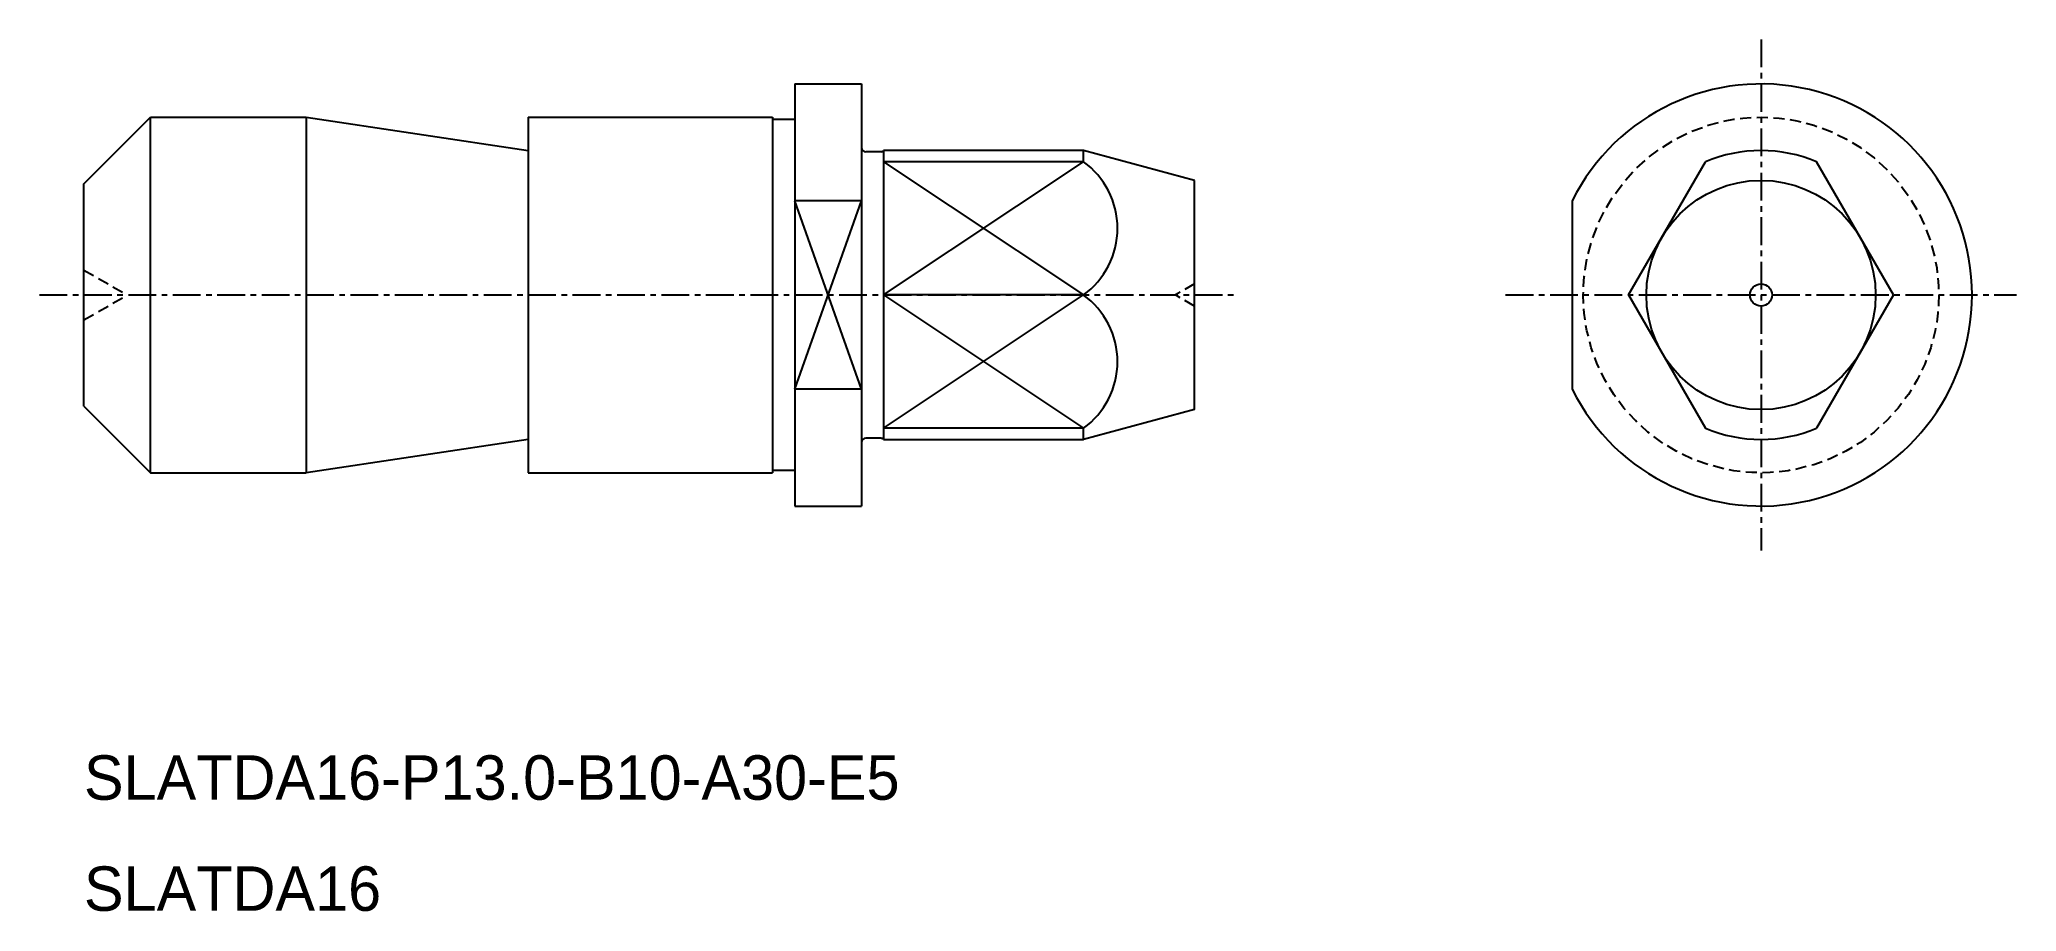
# Model space of a CAD drawing. Extents: x -1677.7 to -1588.7, y -838.3 to -799.1.
import ezdxf

# ---------------------------------------------------------------- set-up
doc = ezdxf.new("R2010")
doc.units = 0
doc.linetypes.add('CENTER', pattern=[2, 1.25, -0.25, 0.25, -0.25])
doc.linetypes.add('DASHED', pattern=[0.75, 0.5, -0.25])
doc.layers.get('0').update_dxf_attribs({"linetype": 'CONTINUOUS'})
doc.layers.add('CENTER', color=1, linetype='CENTER')

msp = doc.modelspace()

# ---------------------------------------------------------------- linework, layer by layer
at = {"color": 7, "linetype": 'CONTINUOUS'}
for p, q in [((-1643.742, -801.091), (-1643.742, -820.091)), ((-1643.742, -801.091), (-1640.742, -801.091)), ((-1640.742, -801.091), (-1640.742, -820.091)), ((-1675.742, -805.591), (-1672.742, -802.591)), ((-1672.742, -802.591), (-1665.742, -802.591)), ((-1665.742, -802.591), (-1655.742, -804.091)), ((-1665.742, -802.591), (-1665.742, -818.591)), ((-1655.742, -802.591), (-1644.742, -802.591)), ((-1655.742, -802.591), (-1655.742, -818.591)), ((-1644.742, -802.591), (-1644.742, -818.591)), ((-1643.742, -802.691), (-1644.742, -802.691)), ((-1639.875, -804.141), (-1640.542, -804.141)), ((-1639.742, -804.091), (-1639.742, -817.091)), ((-1630.742, -804.091), (-1639.742, -804.091)), ((-1625.742, -805.431), (-1630.742, -804.091)), ((-1630.742, -804.591), (-1630.742, -804.091)), ((-1625.742, -815.752), (-1625.742, -805.431)), ((-1606.206, -810.591), (-1602.742, -804.591)), ((-1594.278, -810.591), (-1597.742, -804.591)), ((-1675.742, -815.591), (-1675.742, -805.591)), ((-1606.206, -810.591), (-1602.742, -816.591)), ((-1594.278, -810.591), (-1597.742, -816.591)), ((-1675.742, -815.591), (-1672.742, -818.591)), ((-1625.742, -815.752), (-1630.742, -817.091)), ((-1630.742, -817.091), (-1630.742, -816.591)), ((-1655.742, -817.091), (-1665.742, -818.591)), ((-1639.875, -817.041), (-1640.542, -817.041)), ((-1639.742, -817.091), (-1630.742, -817.091)), ((-1672.742, -818.591), (-1665.742, -818.591)), ((-1655.742, -818.591), (-1644.742, -818.591)), ((-1643.742, -818.491), (-1644.742, -818.491)), ((-1643.742, -820.091), (-1640.742, -820.091))]:
    msp.add_line(p, q, dxfattribs=at)
for p, q in [((-1630.742, -804.591), (-1639.742, -804.591)), ((-1640.742, -806.349), (-1643.742, -806.349)), ((-1608.742, -806.349), (-1608.742, -814.834)), ((-1630.742, -810.591), (-1639.742, -810.591)), ((-1640.742, -814.834), (-1643.742, -814.834)), ((-1630.742, -816.591), (-1639.742, -816.591))]:
    msp.add_line(p, q)
at = {"color": 3, "linetype": 'CONTINUOUS'}
for p, q in [((-1639.742, -810.591), (-1630.742, -804.591)), ((-1639.742, -804.591), (-1630.742, -810.591)), ((-1643.742, -814.834), (-1640.742, -806.349)), ((-1640.742, -814.834), (-1643.742, -806.349)), ((-1639.742, -816.591), (-1630.742, -810.591)), ((-1639.742, -810.591), (-1630.742, -816.591))]:
    msp.add_line(p, q, dxfattribs=at)
at = {"color": 3, "linetype": 'DASHED'}
for p, q in [((-1675.742, -809.466), (-1673.794, -810.591)), ((-1675.742, -811.716), (-1673.794, -810.591)), ((-1625.742, -810.091), (-1626.608, -810.591)), ((-1625.742, -811.091), (-1626.608, -810.591))]:
    msp.add_line(p, q, dxfattribs=at)
msp.add_circle((-1600.242, -810.591), 8, dxfattribs=at)
at = {"color": 7, "linetype": 'CONTINUOUS'}
for radius in [5.16, 0.5]:
    msp.add_circle((-1600.242, -810.591), radius, dxfattribs=at)
for centre, radius, start, end in [((-1600.242, -810.591), 9.5, 206.52535, 153.47465), ((-1640.542, -803.941), 0.2, 180, 270), ((-1639.875, -803.941), 0.2, 270, 311.40962), ((-1600.242, -810.591), 6.5, 67.38014, 112.61986), ((-1600.242, -810.591), 6.5, 247.38014, 292.61986), ((-1640.542, -817.241), 0.2, 90, 180), ((-1639.875, -817.241), 0.2, 48.59038, 90)]:
    msp.add_arc(centre, radius, start, end, dxfattribs=at)
for centre in [(-1632.92, -807.591), (-1632.92, -813.591)]:
    msp.add_arc(centre, 3.707, 305.98028, 54.01972)
at = {"layer": 'CENTER', "color": 1, "linetype": 'CENTER'}
for p, q in [((-1600.242, -799.091), (-1600.242, -822.091)), ((-1677.742, -810.591), (-1623.742, -810.591)), ((-1611.742, -810.591), (-1588.742, -810.591))]:
    msp.add_line(p, q, dxfattribs=at)
at = {"layer": 'CENTER', "color": 7, "linetype": 'CONTINUOUS'}
msp.add_line((-1672.742, -818.591), (-1672.742, -802.591), dxfattribs=at)

# ---------------------------------------------------------------- texts
at = {"color": 7, "linetype": 'CONTINUOUS'}
for s, p in [('SLATDA16-P13.0-B10-A30-E5', (-1675.742, -833.313)), ('SLATDA16', (-1675.742, -838.313))]:
    msp.add_text(s, height=2, dxfattribs=at).set_placement(p)

doc.saveas('drawing.dxf')
